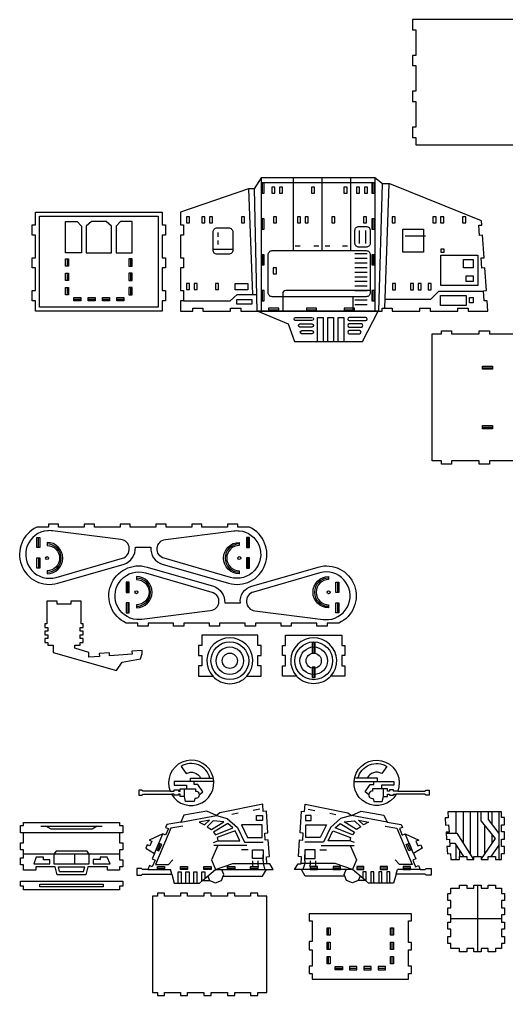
# Model space of a CAD drawing. Header units: inches. Extents: x 70 to 1122, y -10 to 958.
# Drawn here: x 70 to 546, y 5 to 958 of the extents above; entities that cross this region are included whole.
import ezdxf

# ---------------------------------------------------------------- set-up
doc = ezdxf.new("R2010")
doc.units = ezdxf.units.IN
doc.header["$MEASUREMENT"] = 0
for name, color, linetype in [('corte', 1, 'Continuous'), ('corte interno', 6, 'Continuous'), ('detalhes', 2, 'Continuous'), ('engates', 5, 'Continuous'), ('furos', 3, 'Continuous')]:
    doc.layers.add(name, color=color, linetype=linetype)

msp = doc.modelspace()

# ---------------------------------------------------------------- linework, layer by layer
at = {"layer": 'corte'}
for points in [[(581.05, 957.73), (454.05, 957.73), (454.05, 947.73), (457.05, 947.73), (457.05, 922.73), (454.05, 922.73), (454.05, 912.73), (457.05, 912.73), (457.05, 887.73), (454.05, 887.73), (454.05, 877.73), (457.05, 877.73), (457.05, 852.73), (454.05, 852.73), (454.05, 842.73), (457.05, 842.73), (457.05, 835.51), (581.05, 835.51)], [(209.45, 672.97), (85.45, 672.97), (85.45, 683.27), (82.45, 683.27), (82.45, 693.27), (85.45, 693.27), (85.45, 715.27), (82.45, 715.27), (82.45, 725.27), (85.45, 725.27), (85.45, 747.27), (82.45, 747.27), (82.45, 757.27), (85.45, 757.27), (85.45, 769.66), (209.45, 769.66), (209.45, 757.27), (212.45, 757.27), (212.45, 747.27), (209.45, 747.27), (209.45, 725.27), (212.45, 725.27), (212.45, 715.27), (209.45, 715.27), (209.45, 693.27), (212.45, 693.27), (212.45, 683.27), (209.45, 683.27), (209.45, 672.97)], [(556.11, 526.85), (529.11, 526.85), (529.11, 523.85), (519.11, 523.85), (519.11, 526.85), (492.11, 526.85), (492.11, 523.85), (482.11, 523.85), (482.11, 526.85), (473.03, 526.85), (473.03, 650.85), (482.11, 650.85), (482.11, 653.85), (492.11, 653.85), (492.11, 650.85), (519.11, 650.85), (519.11, 653.85), (529.11, 653.85), (529.11, 650.85), (556.11, 650.85)], [(97.67, 364.24), (97.67, 360.64), (94.67, 360.64), (94.67, 357.04), (97.67, 357.04), (97.67, 353.44), (94.67, 353.44), (94.67, 349.84), (97.67, 349.84), (97.67, 346.92), (102.89, 346.92), (102.89, 339.86), (164.6, 322.51), (170.28, 330.65), (188.08, 333.72), (189.93, 339.02), (189.72, 342.02), (179.74, 341.31), (179.95, 338.32), (158.01, 336.76), (157.8, 339.75), (147.82, 339.04), (148.03, 336.05), (137.69, 335.32), (137.69, 339.8), (124.04, 344.13), (124.04, 346.92), (129.26, 346.92), (129.26, 349.84), (132.26, 349.84), (132.26, 353.44), (129.26, 353.44), (129.26, 357.04), (132.26, 357.04), (132.26, 360.64), (129.26, 360.64), (129.26, 364.24), (132.26, 364.24), (132.26, 367.84), (130.26, 367.84), (130.26, 390.09), (120.26, 390.09), (120.26, 387.09), (106.67, 387.09), (106.67, 390.09), (96.67, 390.09), (96.67, 367.84), (94.67, 367.84), (94.67, 364.24), (97.67, 364.24)], [(215.39, 168.06), (212.66, 161.61), (209.9, 162.78), (196.57, 156.84), (199.33, 155.67), (197.39, 151.07), (194.69, 152.21), (193.34, 148.88), (201.8, 143.6), (199.63, 138.46), (202.39, 137.29), (199.67, 130.84), (196.9, 132.01), (195.24, 128.08), (190.24, 128.08), (189.24, 129.08), (184.61, 129.08), (184.61, 122.58), (189.24, 122.58), (190.24, 123.58), (218.65, 123.58), (221.15, 114.86), (245.73, 114.86), (248.78, 117.41), (255.71, 117.41), (261.49, 115.07), (267.24, 117.5), (268.89, 121.58), (307.52, 121.58), (311.27, 128.08), (317.95, 128.08), (314.55, 133.8), (311.47, 133.6), (311.14, 140.59), (314.14, 140.78), (312.96, 156.92), (309.97, 156.72), (309.52, 163.71), (312.51, 163.9), (311.15, 184.99), (308.15, 184.79), (307.7, 191.78), (265.78, 183.52), (262.41, 180.7), (252.88, 185.22), (230.65, 181.24), (227.49, 174.44), (213.79, 171.99), (212.62, 169.23), (215.39, 168.06)], [(441.26, 168.06), (443.98, 161.61), (446.74, 162.78), (460.08, 156.84), (457.31, 155.67), (459.26, 151.07), (461.96, 152.21), (463.31, 148.88), (454.85, 143.6), (457.02, 138.46), (454.25, 137.29), (456.98, 130.84), (459.74, 132.01), (461.4, 128.08), (466.4, 128.08), (467.4, 129.08), (472.03, 129.08), (472.03, 122.58), (467.4, 122.58), (466.4, 123.58), (438, 123.58), (435.5, 114.86), (410.91, 114.86), (407.87, 117.41), (400.93, 117.41), (395.15, 115.07), (389.4, 117.5), (387.75, 121.58), (349.13, 121.58), (345.37, 128.08), (338.69, 128.08), (342.09, 133.8), (345.18, 133.6), (345.5, 140.59), (342.51, 140.78), (343.68, 156.92), (346.67, 156.72), (347.13, 163.71), (344.13, 163.9), (345.5, 184.99), (348.49, 184.79), (348.95, 191.78), (390.87, 183.52), (394.23, 180.7), (403.76, 185.22), (426, 181.24), (429.15, 174.44), (442.85, 171.99), (444.02, 169.23), (441.26, 168.06)], [(73.83, 111.79), (70.83, 111.79), (70.83, 116.79), (170.83, 116.79), (170.83, 111.79), (167.83, 111.79), (167.83, 108.2), (73.83, 108.2), (73.83, 111.79)]]:
    msp.add_lwpolyline(points, dxfattribs=at)
for points in [[(424.2, 672.97), (424.2, 675.97), (434.2, 675.97), (434.2, 672.97), (461.2, 672.97), (461.2, 675.97), (471.2, 675.97), (471.2, 672.97), (498.2, 672.97), (498.2, 675.97), (508.2, 675.97), (508.2, 672.97), (527.57, 672.97), (526.84, 683.32), (523.84, 683.1), (523.13, 693.08), (526.13, 693.29), (524.57, 715.24), (521.58, 715.02), (520.87, 725), (523.86, 725.21), (522.3, 747.16), (519.31, 746.94), (518.6, 756.92), (521.6, 757.13), (521.29, 761.4), (431.83, 797.36), (424.54, 797.36), (417.1, 803.19), (305.91, 803.19), (299.09, 792.5), (293.74, 792.5), (227.13, 769.66), (227.13, 757.27), (230.13, 757.27), (230.13, 747.27), (227.13, 747.27), (227.13, 725.27), (230.13, 725.27), (230.13, 715.27), (227.13, 715.27), (227.13, 693.27), (230.13, 693.27), (230.13, 683.27), (227.13, 683.27), (227.13, 672.97), (239.2, 672.97), (239.2, 675.97), (249.2, 675.97), (249.2, 672.97), (276.2, 672.97), (276.2, 675.97), (286.2, 675.97), (286.2, 672.97), (302.88, 672.97), (332.52, 660.56), (338.59, 643.34), (405.21, 643.34), (420.32, 672.97)], [(488.74, 178.65), (485.74, 178.45), (486.19, 171.47), (489.19, 171.66), (489.64, 164.68), (486.65, 164.48), (487.1, 157.5), (490.09, 157.69), (490.55, 150.7), (487.55, 150.51), (488, 143.53), (491, 143.72), (491.37, 137.91), (499.89, 137.91), (499.89, 140.91), (506.89, 140.91), (506.89, 137.91), (513.89, 137.91), (513.89, 140.91), (520.89, 140.91), (520.89, 137.91), (527.89, 137.91), (527.89, 140.91), (534.89, 140.91), (534.89, 137.91), (540.77, 137.91), (540.77, 143.73), (543.77, 143.73), (543.77, 150.73), (540.77, 150.73), (540.77, 157.73), (543.77, 157.73), (543.77, 164.73), (540.77, 164.73), (540.77, 171.73), (543.77, 171.73), (543.77, 178.73), (540.77, 178.73), (540.77, 184.55), (488.35, 184.55)], [(134.81, 123.07), (106.85, 123.07), (104.85, 130.57), (85.85, 130.57), (85.85, 127.57), (73.83, 127.57), (73.83, 132.57), (70.83, 132.57), (70.83, 139.57), (73.83, 139.57), (73.83, 147.27), (70.83, 147.27), (70.83, 154.27), (73.83, 154.27), (73.83, 163.97), (70.83, 163.97), (70.83, 170.97), (73.83, 170.97), (73.83, 173.97), (167.83, 173.97), (167.83, 170.97), (170.83, 170.97), (170.83, 163.97), (167.83, 163.97), (167.83, 154.27), (170.83, 154.27), (170.83, 147.27), (167.83, 147.27), (167.83, 137.57), (170.83, 137.57), (170.83, 130.57), (167.83, 130.57), (167.83, 127.57), (155.81, 127.57), (155.81, 130.57), (136.81, 130.57)], [(199.77, 8.17), (204.77, 8.17), (204.77, 5.17), (211.77, 5.17), (211.77, 8.17), (227.22, 8.17), (227.22, 5.17), (234.22, 5.17), (234.22, 8.17), (250.22, 8.17), (250.22, 5.17), (257.22, 5.17), (257.22, 8.17), (257.22, 8.17), (273.22, 8.17), (273.22, 5.17), (280.22, 5.17), (280.22, 8.17), (295.67, 8.17), (295.67, 5.17), (302.67, 5.17), (302.67, 8.17), (311.63, 8.17), (311.63, 102.17), (302.67, 102.17), (302.67, 105.17), (295.67, 105.17), (295.67, 102.17), (280.22, 102.17), (280.22, 105.17), (273.22, 105.17), (273.22, 102.17), (257.22, 102.17), (257.22, 105.17), (250.22, 105.17), (250.22, 102.17), (234.22, 102.17), (234.22, 105.17), (227.22, 105.17), (227.22, 102.17), (211.77, 102.17), (211.77, 105.17), (204.77, 105.17), (204.77, 102.17), (199.77, 102.17)], [(543.77, 62.86), (543.77, 55.86), (540.77, 55.86), (540.77, 50.86), (534.89, 50.86), (534.89, 47.86), (527.89, 47.86), (527.89, 50.86), (520.89, 50.86), (520.89, 47.86), (513.89, 47.86), (513.89, 50.86), (506.89, 50.86), (506.89, 47.86), (499.89, 47.86), (499.89, 50.86), (491.37, 50.86), (491.37, 55.86), (488.37, 55.86), (488.37, 62.86), (491.37, 62.86), (491.37, 69.86), (488.37, 69.86), (488.37, 76.86), (491.37, 76.86), (491.37, 83.86), (488.37, 83.86), (488.37, 90.86), (491.37, 90.86), (491.37, 97.86), (488.37, 97.86), (488.37, 104.86), (491.37, 104.86), (491.37, 109.86), (499.89, 109.86), (499.89, 112.86), (506.89, 112.86), (506.89, 109.86), (513.89, 109.86), (513.89, 112.86), (520.89, 112.86), (520.89, 109.86), (527.89, 109.86), (527.89, 112.86), (534.89, 112.86), (534.89, 109.86), (540.77, 109.86), (540.77, 104.86), (543.77, 104.86), (543.77, 97.86), (540.77, 97.86), (540.77, 90.86), (543.77, 90.86), (543.77, 83.86), (540.77, 83.86), (540.77, 76.86), (543.77, 76.86), (543.77, 69.86), (540.77, 69.86), (540.77, 62.86)], [(352.91, 77.93), (355.91, 77.93), (355.91, 57.81), (352.91, 57.81), (352.91, 49.81), (355.91, 49.81), (355.91, 33.64), (352.91, 33.64), (352.91, 26.64), (355.91, 26.64), (355.91, 21.11), (449.91, 21.11), (449.91, 26.64), (452.91, 26.64), (452.91, 33.64), (449.91, 33.64), (449.91, 49.81), (452.91, 49.81), (452.91, 56.81), (449.91, 56.81), (449.91, 77.93), (452.91, 77.93), (452.91, 84.93), (352.91, 84.93)]]:
    msp.add_lwpolyline(points, close=True, dxfattribs=at)
for points in [[(183.19, 442.57), (198.44, 442.57, 0.363982), (209.51, 426.13), (274.31, 407.49, 0.925628), (294.71, 462.13), (283.21, 462.13), (283.21, 465.13), (273.21, 465.13), (273.21, 462.13), (248.21, 462.13), (248.21, 465.13), (238.21, 465.13), (238.21, 462.13), (213.21, 462.13), (213.21, 465.13), (203.21, 465.13), (203.21, 462.13), (178.21, 462.13), (178.21, 465.13), (168.21, 465.13), (168.21, 462.13), (143.21, 462.13), (143.21, 465.13), (133.21, 465.13), (133.21, 462.13), (108.21, 462.13), (108.21, 465.13), (98.21, 465.13), (98.21, 462.13), (86.91, 462.13, 0.925628), (107.31, 407.49), (172.11, 426.13, 0.329306)], [(270.49, 388.28), (285.75, 388.28, -0.363982), (296.82, 404.72), (361.62, 423.35, -0.925628), (382.01, 368.71), (370.52, 368.71), (370.52, 365.71), (360.52, 365.71), (360.52, 368.71), (335.52, 368.71), (335.52, 365.71), (325.52, 365.71), (325.52, 368.71), (300.52, 368.71), (300.52, 365.71), (290.52, 365.71), (290.52, 368.71), (265.52, 368.71), (265.52, 365.71), (255.52, 365.71), (255.52, 368.71), (230.52, 368.71), (230.52, 365.71), (220.52, 365.71), (220.52, 368.71), (195.52, 368.71), (195.52, 365.71), (185.52, 365.71), (185.52, 368.71), (174.22, 368.71, -0.925628), (194.62, 423.35), (259.42, 404.72, -0.329306)], [(244.97, 316.89), (258.77, 316.89, 0.445958), (292.17, 316.89), (305.97, 316.89), (305.97, 326.89), (302.97, 326.89), (302.97, 336.89), (305.97, 336.89), (305.97, 346.89), (302.97, 346.89), (302.97, 356.73), (247.97, 356.73), (247.97, 346.89), (244.97, 346.89), (244.97, 336.89), (247.97, 336.89), (247.97, 326.89), (244.97, 326.89)], [(326.9, 326.85), (329.9, 326.85), (329.9, 336.85), (326.9, 336.85), (326.9, 346.85), (329.9, 346.85), (329.9, 356.7), (384.9, 356.7), (384.9, 346.85), (387.9, 346.85), (387.9, 336.85), (384.9, 336.85), (384.9, 326.85), (387.9, 326.85), (387.9, 316.85), (374.1, 316.85, -0.445958), (340.7, 316.85), (326.9, 316.85)], [(186.48, 200.7), (189.3, 200.7), (190.93, 201.7), (218.53, 201.7, 26.588888), (217.1, 204.7), (190.93, 204.7), (189.3, 205.7), (186.48, 205.7)], [(470.16, 200.7), (467.34, 200.7), (465.71, 201.7), (438.11, 201.7, -26.588888), (439.54, 204.7), (465.71, 204.7), (467.34, 205.7), (470.16, 205.7)]]:
    msp.add_lwpolyline(points, format="xyb", close=True, dxfattribs=at)
at = {"layer": 'corte interno'}
for p, q in [((307.41, 788.19), (307.41, 798.19)), ((415.6, 788.19), (415.6, 798.19)), ((307.41, 753.19), (307.41, 763.19)), ((415.6, 753.19), (415.6, 763.19)), ((116.45, 724.09), (116.45, 717.09)), ((178.45, 724.09), (178.45, 717.09)), ((307.41, 728.19), (307.41, 718.19)), ((415.6, 728.19), (415.6, 718.19)), ((116.45, 710.09), (116.45, 703.09)), ((178.45, 710.09), (178.45, 703.09)), ((116.45, 696.09), (116.45, 689.09)), ((178.45, 696.09), (178.45, 689.09)), ((307.41, 683.19), (307.41, 693.19)), ((415.6, 683.19), (415.6, 693.19)), ((122.95, 684.77), (129.95, 684.77)), ((136.95, 684.77), (143.95, 684.77)), ((150.95, 684.77), (157.95, 684.77)), ((164.95, 684.77), (171.95, 684.77)), ((313.2, 674.47), (323.2, 674.47)), ((350.2, 674.47), (360.2, 674.47)), ((387.2, 674.47), (397.2, 674.47)), ((522.21, 617.85), (532.21, 617.85)), ((522.21, 559.85), (532.21, 559.85)), ((88.41, 442.28), (88.41, 452.28)), ((293.21, 442.28), (293.21, 452.28)), ((88.41, 432.28), (88.41, 422.28)), ((293.21, 422.28), (293.21, 432.28)), ((175.72, 398.56), (175.72, 408.56)), ((380.51, 408.56), (380.51, 398.56)), ((175.72, 388.56), (175.72, 378.56)), ((380.51, 388.56), (380.51, 378.56)), ((357.4, 349.27), (357.4, 339.27)), ((357.4, 325.68), (357.4, 315.68)), ((207.51, 153.26), (204.78, 146.81)), ((449.14, 153.26), (451.86, 146.81)), ((204.77, 129.58), (211.77, 129.58)), ((227.22, 129.58), (234.22, 129.58)), ((250.22, 129.58), (257.22, 129.58)), ((273.22, 129.58), (280.22, 129.58)), ((295.67, 129.58), (302.67, 129.58)), ((360.98, 129.58), (353.98, 129.58)), ((383.43, 129.58), (376.43, 129.58)), ((406.43, 129.58), (399.43, 129.58)), ((429.43, 129.58), (422.43, 129.58)), ((451.88, 129.58), (444.88, 129.58)), ((371.91, 64.12), (371.91, 71.12)), ((433.91, 64.12), (433.91, 71.12)), ((371.91, 50.12), (371.91, 57.12)), ((433.91, 50.12), (433.91, 57.12)), ((371.91, 36.12), (371.91, 43.12)), ((433.91, 36.12), (433.91, 43.12)), ((378.41, 31.8), (385.41, 31.8)), ((392.41, 31.8), (399.41, 31.8)), ((406.41, 31.8), (413.41, 31.8)), ((420.4, 31.8), (427.41, 31.8))]:
    msp.add_line(p, q, dxfattribs=at)
for centre, start, end in [((96.91, 432.06), 270, 90), ((284.7, 432.06), 90, 270), ((184.22, 398.78), 270, 90), ((372.01, 398.78), 90, 270)]:
    msp.add_arc(centre, 13.79, start, end, dxfattribs=at)
at = {"layer": 'detalhes'}
for p, q in [((305.91, 803.19), (305.91, 672.97)), ((337.44, 803.19), (337.44, 732.2)), ((365.44, 803.19), (365.44, 732.2)), ((393.44, 803.19), (393.44, 732.2)), ((417.1, 803.19), (417.1, 672.97)), ((293.74, 792.5), (297.52, 689.49)), ((299.09, 792.5), (301.91, 672.97)), ((417.1, 798.19), (305.91, 798.19)), ((421.1, 672.97), (424.54, 797.36)), ((426.93, 675.97), (431.04, 797.36)), ((264.13, 745.78), (264.13, 749.78)), ((402.22, 739.2), (402.22, 751.78)), ((408.1, 751.78), (408.1, 739.2)), ((446.87, 746.76), (466.65, 746.76)), ((259.14, 733.5), (278.41, 733.5)), ((264.13, 738), (264.13, 742)), ((397.5, 729.2), (409.5, 729.2)), ((397.5, 724.7), (409.5, 724.7)), ((397.5, 720.2), (409.5, 720.2)), ((397.5, 715.7), (409.5, 715.7)), ((397.5, 711.2), (409.5, 711.2)), ((397.5, 706.7), (409.5, 706.7)), ((397.5, 702.2), (409.5, 702.2)), ((397.5, 697.7), (409.5, 697.7)), ((275.91, 683.27), (282.75, 689.49)), ((282.75, 689.49), (301.52, 689.49)), ((395.5, 687.2), (395.5, 672.97)), ((397.5, 693.2), (409.5, 693.2)), ((471.82, 684.65), (479.59, 692.55)), ((479.59, 692.55), (523.17, 692.55)), ((230.13, 683.27), (275.91, 683.27)), ((397.5, 684.2), (409.5, 684.2)), ((397.5, 679.7), (409.5, 679.7)), ((427.22, 684.65), (471.82, 684.65)), ((302.88, 672.97), (420.32, 672.97)), ((420.32, 672.97), (302.88, 672.97)), ((231.07, 199.37), (231.07, 206.84)), ((425.58, 199.37), (425.58, 206.84)), ((283.63, 182.96), (277.56, 181.76)), ((304.7, 187.11), (298.19, 185.83)), ((351.94, 187.11), (358.45, 185.83)), ((373.02, 182.96), (379.09, 181.76)), ((496.39, 184.55), (496.39, 163.54)), ((503.39, 184.55), (503.39, 153.76)), ((510.39, 184.55), (510.39, 142.98)), ((517.39, 184.55), (517.39, 140.91)), ((520.92, 175.38), (520.92, 184.55)), ((527.89, 184.55), (527.89, 176.85)), ((527.89, 184.55), (527.89, 176.85)), ((531.39, 184.55), (531.39, 172.16)), ((538.11, 184.55), (538.11, 137.91)), ((520.92, 175.38), (534.54, 158.26)), ((527.89, 176.85), (538.11, 163.14)), ((167.83, 163.97), (73.83, 163.97)), ((90.83, 170.47), (150.83, 170.47)), ((201.8, 143.6), (209.9, 162.78)), ((454.85, 143.6), (446.74, 162.78)), ((486.71, 163.54), (497.07, 163.54)), ((497.07, 163.54), (513.67, 137.91)), ((524.39, 171.02), (524.39, 143.57)), ((531.39, 162.22), (531.39, 153.69)), ((259.54, 154.45), (263.86, 156.18)), ((397.11, 154.45), (392.79, 156.18)), ((490.35, 153.76), (495.19, 153.76)), ((495.19, 153.76), (503.6, 140.91)), ((534.54, 158.26), (520.89, 138.51)), ((167.83, 143.15), (73.83, 143.15)), ((124.15, 133.57), (124.15, 143.15)), ((263.7, 151.69), (259.83, 151.48)), ((293.28, 147.44), (286.72, 147.44)), ((363.37, 147.44), (369.93, 147.44)), ((392.95, 151.69), (396.81, 151.48)), ((496.39, 151.92), (496.39, 137.91)), ((499.89, 146.57), (499.89, 140.91)), ((538.11, 151.77), (530.6, 140.91)), ((307.95, 136.46), (307.95, 142.34)), ((348.69, 136.46), (348.69, 142.34)), ((109.16, 126.07), (107.96, 130.57)), ((107.96, 130.57), (133.71, 130.57)), ((109.16, 126.07), (132.51, 126.07)), ((132.51, 126.07), (133.71, 130.57)), ((195.24, 128.08), (217.36, 128.08)), ((218.65, 123.58), (217.36, 128.08)), ((261.49, 128.08), (311.27, 128.08)), ((395.15, 128.08), (345.37, 128.08)), ((438, 123.58), (439.29, 128.08)), ((461.4, 128.08), (439.29, 128.08))]:
    msp.add_line(p, q, dxfattribs=at)
for points in [[(319.57, 788.12), (319.57, 794.12), (316.57, 794.12), (316.57, 788.12)], [(327.07, 788.12), (327.07, 794.12), (324.07, 794.12), (324.07, 788.12)], [(358.12, 788.12), (358.12, 794.12), (355.12, 794.12), (355.12, 788.12)], [(389.97, 788.12), (389.97, 794.12), (386.97, 794.12), (386.97, 788.12)], [(402.07, 788.12), (402.07, 794.12), (399.07, 794.12), (399.07, 788.12)], [(410.07, 788.12), (410.07, 794.12), (407.07, 794.12), (407.07, 788.12)], [(89.45, 765.66), (205.45, 765.66), (205.45, 676.97), (89.45, 676.97)], [(236.2, 759.28), (236.2, 765.28), (233.2, 765.28), (233.2, 759.28)], [(251.02, 759.28), (251.02, 765.28), (248.02, 765.28), (248.02, 759.28)], [(258.52, 759.28), (258.52, 765.28), (255.52, 765.28), (255.52, 759.28)], [(289.94, 759.28), (289.94, 765.28), (286.94, 765.28), (286.94, 759.28)], [(321.12, 759.28), (321.12, 765.28), (318.12, 765.28), (318.12, 759.28)], [(344.48, 759.28), (344.48, 765.28), (341.48, 765.28), (341.48, 759.28)], [(351.98, 759.28), (351.98, 765.28), (348.98, 765.28), (348.98, 759.28)], [(377.95, 759.28), (377.95, 765.28), (374.95, 765.28), (374.95, 759.28)], [(408.97, 759.28), (408.97, 765.28), (405.97, 765.28), (405.97, 759.28)], [(437.08, 759.28), (437.08, 765.28), (434.08, 765.28), (434.08, 759.28)], [(476.92, 759.28), (476.92, 765.28), (473.92, 765.28), (473.92, 759.28)], [(484.42, 759.28), (484.42, 765.28), (481.42, 765.28), (481.42, 759.28)], [(505.89, 759.28), (505.89, 765.28), (502.89, 765.28), (502.89, 759.28)], [(114.95, 760.66), (126.16, 760.66), (130.42, 756.08), (130.42, 729.91), (114.95, 729.91)], [(154.66, 760.66), (140.25, 760.66), (135.09, 756.16), (135.09, 729.91), (159.82, 729.91), (159.82, 756.16)], [(168.75, 760.66), (164.49, 756.08), (164.49, 729.91), (179.95, 729.91), (179.95, 760.66)], [(444.41, 752.95), (464.65, 752.95), (464.65, 730.79), (444.41, 730.79)], [(481.76, 730.66), (484.76, 730.66), (484.76, 733.66), (481.76, 733.66)], [(481.76, 727.66), (517.9, 727.66), (517.9, 698.03), (481.76, 698.03)], [(320.91, 709.4), (320.91, 715.4), (317.91, 715.4), (317.91, 709.4)], [(503.58, 723.51), (513.15, 723.51), (513.15, 715.47), (503.58, 715.47)], [(506.51, 707.62), (513.15, 707.62), (513.15, 702.04), (506.51, 702.04)], [(236.2, 694.08), (236.2, 700.08), (233.2, 700.08), (233.2, 694.08)], [(243.7, 694.08), (243.7, 700.08), (240.7, 700.08), (240.7, 694.08)], [(264.4, 694.08), (264.4, 700.08), (261.4, 700.08), (261.4, 694.08)], [(280.75, 700.02), (293.03, 700.02), (293.03, 693.99), (280.75, 693.99)], [(437.25, 694.02), (437.25, 700.02), (434.25, 700.02), (434.25, 694.02)], [(454.86, 694.02), (454.86, 700.02), (451.86, 700.02), (451.86, 694.02)], [(462.36, 694.02), (462.36, 700.02), (459.36, 700.02), (459.36, 694.02)], [(472.21, 694.02), (472.21, 700.02), (469.21, 700.02), (469.21, 694.02)], [(481.35, 688.38), (506.29, 688.38), (506.29, 678.58), (481.35, 678.58)], [(509.54, 686.41), (513.18, 686.41), (513.18, 681.22), (509.54, 681.22)], [(282.33, 684.44), (296.83, 684.44), (296.83, 679.94), (282.33, 679.94)], [(250.7, 171.77), (255.62, 176.23), (245.58, 174.33)], [(253.33, 169.85), (257.57, 167.14), (269.63, 174.5), (259.34, 175.47)], [(259.5, 164.67), (261.46, 162.02), (278.32, 168.76), (273.46, 172.91)], [(286.7, 171.86), (292.85, 159.32), (307.05, 159.32), (307.05, 171.86)], [(301.67, 180.9), (307.38, 180.9), (307.38, 175.96), (301.67, 175.96)], [(354.98, 180.9), (349.27, 180.9), (349.27, 175.96), (354.98, 175.96)], [(369.94, 171.86), (363.8, 159.32), (349.6, 159.32), (349.6, 171.86)], [(397.15, 164.67), (395.19, 162.02), (378.33, 168.76), (383.18, 172.91)], [(403.31, 169.85), (399.07, 167.14), (387.01, 174.5), (397.3, 175.47)], [(405.94, 171.77), (401.02, 176.23), (411.06, 174.33)], [(263.86, 156.18), (285.15, 156.18), (280.58, 165.92), (263.2, 159.42)], [(392.79, 156.18), (371.49, 156.18), (376.07, 165.92), (393.45, 159.42)], [(138.03, 143.15), (136.03, 146.15), (105.64, 146.15), (103.64, 143.15), (103.64, 133.57), (138.03, 133.57)], [(297.72, 147.44), (307.95, 147.44), (307.95, 138.96), (297.72, 138.96)], [(358.93, 147.44), (348.69, 147.44), (348.69, 138.96), (358.93, 138.96)], [(93.41, 140.15), (86.4, 140.15), (84.07, 133.57), (99.64, 133.57), (99.64, 137.64), (93.41, 137.64)], [(155.78, 140.15), (148.76, 140.15), (148.76, 137.74), (142.03, 137.74), (142.03, 133.57), (158.5, 133.57)], [(89.83, 111.2), (89.83, 113.79), (151.83, 113.79), (151.83, 111.2)]]:
    msp.add_lwpolyline(points, close=True, dxfattribs=at)
for points in [[(263.13, 754.39), (274.41, 754.39, -0.414214), (278.41, 750.39), (278.41, 732.62, -0.414214), (274.41, 728.62), (263.13, 728.62, -0.414214), (259.13, 732.62), (259.13, 750.39, -0.414214)], [(401.72, 755.78), (408.6, 755.78, -0.414214), (412.6, 751.78), (412.6, 739.14, -0.443852), (408.6, 735.7), (401.72, 735.7, -0.443852), (397.72, 739.14), (397.72, 751.78, -0.414214)], [(316.91, 732.2), (408.6, 732.2, -0.414214), (412.6, 728.2), (412.6, 691.2, -0.414214), (408.6, 687.2), (316.91, 687.2, -0.414214), (312.91, 691.2), (312.91, 728.2, -0.414214)], [(339.7, 666.87), (355.7, 666.87, -1), (355.7, 663.87), (339.7, 663.87, -1)], [(408.18, 666.87), (392.18, 666.87, 1), (392.18, 663.87), (408.18, 663.87, 1)], [(343.93, 660.56), (355.7, 660.56, -1), (355.7, 657.56), (343.93, 657.56, -1)], [(403.96, 660.56), (392.18, 660.56, 1), (392.18, 657.56), (403.96, 657.56, 1)], [(345.76, 651.06, -1), (345.76, 654.06), (355.7, 654.06, -1), (355.7, 651.06)], [(402.12, 651.06, 1), (402.12, 654.06), (392.18, 654.06, 1), (392.18, 651.06)], [(105.66, 413.26), (170.46, 431.89, 0.815673), (169.03, 450.28), (102.17, 458.66, 0.053847), (97.18, 458.76, 1.100694), (105.66, 413.26)], [(275.97, 413.26), (211.17, 431.89, -0.815673), (212.6, 450.28), (279.46, 458.66, -0.053847), (284.45, 458.76, -1.100694), (275.97, 413.26)], [(192.96, 417.59), (257.77, 398.95, -0.815673), (256.33, 380.56), (189.48, 372.18, -0.053847), (184.48, 372.09, -1.100694), (192.96, 417.59)], [(363.28, 417.59), (298.47, 398.95, 0.815673), (299.91, 380.56), (366.76, 372.18, 0.053847), (371.76, 372.09, 1.100694), (363.28, 417.59)]]:
    msp.add_lwpolyline(points, format="xyb", close=True, dxfattribs=at)
for points in [[(339.35, 736.7), (344.17, 736.7)], [(357.62, 736.7), (362.44, 736.7)], [(368.44, 736.7), (373.26, 736.7)], [(385.62, 736.7), (390.44, 736.7)], [(361.2, 643.34), (361.2, 666.87), (366.68, 666.87), (366.68, 643.34)], [(371.2, 643.34), (371.2, 666.87), (376.68, 666.87), (376.68, 643.34)], [(381.2, 643.34), (381.2, 666.87), (386.68, 666.87), (386.68, 643.34)], [(259.83, 214.1), (221.11, 214.1), (221.11, 210.6), (233.11, 210.6), (233.11, 206.84)], [(236.98, 214.1), (236.98, 217.41), (258.19, 217.41), (259.27, 217.69)], [(245.52, 201.05), (249.05, 203.92), (244.18, 211.08), (240.58, 211.08), (240.58, 214.1)], [(396.81, 214.1), (435.53, 214.1), (435.53, 210.6), (423.53, 210.6), (423.53, 206.84)], [(419.67, 214.1), (419.67, 217.41), (398.45, 217.41), (397.37, 217.69)], [(411.13, 201.05), (407.6, 203.92), (412.46, 211.08), (416.07, 211.08), (416.07, 214.1)], [(227.49, 174.44), (262.41, 180.7), (262.41, 180.7), (272.91, 177.91), (282.86, 169.28), (289.72, 154.69), (308.06, 154.69)], [(429.15, 174.44), (394.23, 180.7), (394.23, 180.7), (383.73, 177.91), (373.79, 169.28), (366.92, 154.69), (348.59, 154.69)], [(145.83, 170.47), (140.83, 167.49), (100.83, 167.49), (95.83, 170.47)], [(229.42, 170.47), (217.98, 168.42), (202.96, 132.85), (215.47, 132.85), (219.72, 137.47)], [(427.22, 170.47), (438.66, 168.42), (453.69, 132.85), (441.18, 132.85), (436.92, 137.47)], [(292.04, 151.69), (263.7, 151.69), (257.56, 137.51), (261.49, 128.08)], [(364.61, 151.69), (392.95, 151.69), (399.09, 137.51), (395.15, 128.08)], [(248.78, 117.41), (261.49, 128.08), (278.38, 133.97), (311.44, 133.97)], [(297.45, 136.46), (297.45, 132.4), (297.86, 131.08)], [(302.7, 136.46), (302.7, 132.92), (303.27, 131.08)], [(307.95, 136.46), (307.95, 133.97), (309.76, 128.08)], [(407.87, 117.41), (395.15, 128.08), (378.27, 133.97), (345.2, 133.97)], [(348.69, 136.46), (348.69, 133.97), (346.88, 128.08)], [(353.94, 136.46), (353.94, 132.92), (353.38, 131.08)], [(359.19, 136.46), (359.19, 132.4), (358.79, 131.08)], [(224.84, 114.86), (224.84, 125.87), (227.83, 125.87), (227.83, 114.86)], [(232.59, 114.86), (232.59, 125.87), (235.59, 125.87), (235.59, 114.86)], [(240.35, 114.86), (240.35, 125.87), (243.34, 125.87), (243.34, 114.86)], [(248.1, 116.85), (248.1, 125.87), (251.1, 125.87), (251.1, 119.36)], [(268.89, 121.58), (269.58, 123.29), (267.55, 128.08)], [(387.75, 121.58), (387.06, 123.29), (389.09, 128.08)], [(408.54, 116.85), (408.54, 125.87), (405.55, 125.87), (405.55, 119.36)], [(416.3, 114.86), (416.3, 125.87), (413.3, 125.87), (413.3, 114.86)], [(424.05, 114.86), (424.05, 125.87), (421.06, 125.87), (421.06, 114.86)], [(431.81, 114.86), (431.81, 125.87), (428.81, 125.87), (428.81, 114.86)], [(253.91, 121.67), (255.71, 117.41)], [(402.74, 121.67), (400.93, 117.41)]]:
    msp.add_lwpolyline(points, dxfattribs=at)
for points in [[(412.47, 693.2), (330.17, 693.2, 0.414214), (327.17, 690.2), (327.17, 672.97)], [(256, 217.41, 0.504588), (227.84, 228.75), (232.82, 221.81, -0.420172), (246.96, 217.41)], [(400.65, 217.41, -0.504588), (428.8, 228.75), (423.83, 221.81, 0.420172), (409.69, 217.41)], [(217.1, 204.7), (221.15, 204.7), (221.15, 205.97), (225.15, 205.97), (225.15, 204.7), (227.07, 204.7), (227.07, 206.84), (241.91, 206.84), (241.91, 204.65, -1.096972), (241.25, 197.5), (240.66, 194.38), (232.31, 194.38), (231.07, 199.37), (227.07, 199.37), (227.07, 201.7), (225.15, 201.7), (225.15, 200.8), (221.15, 200.8), (221.15, 201.7), (218.53, 201.7)], [(439.54, 204.7), (435.5, 204.7), (435.5, 205.97), (431.5, 205.97), (431.5, 204.7), (429.58, 204.7), (429.58, 206.84), (414.73, 206.84), (414.73, 204.65, 1.096972), (415.4, 197.5), (415.98, 194.38), (424.33, 194.38), (425.58, 199.37), (429.58, 199.37), (429.58, 201.7), (431.5, 201.7), (431.5, 200.8), (435.5, 200.8), (435.5, 201.7), (438.11, 201.7)]]:
    msp.add_lwpolyline(points, format="xyb", dxfattribs=at)
for centre, radius in [((275.47, 331.89), 18.45), ((275.47, 331.89), 13.45), ((357.4, 331.85), 18.45), ((357.4, 331.85), 13.45), ((275.47, 331.89), 7.45), ((357.4, 331.85), 7.45)]:
    msp.add_circle(centre, radius, dxfattribs=at)
for centre in [(275.47, 331.89), (357.4, 331.85)]:
    msp.add_arc(centre, 22.45, 318.06975, 221.93025, dxfattribs=at)
at = {"layer": 'engates'}
for p, q in [((517.39, 112.86), (517.39, 47.86)), ((491.37, 80.36), (540.77, 80.36))]:
    msp.add_line(p, q, dxfattribs=at)
for points in [[(305.91, 788.19), (308.91, 788.19), (308.91, 798.19), (305.91, 798.19)], [(414.1, 788.19), (417.1, 788.19), (417.1, 798.19), (414.1, 798.19)], [(305.91, 753.19), (308.91, 753.19), (308.91, 763.19), (305.91, 763.19)], [(414.1, 753.19), (417.1, 753.19), (417.1, 763.19), (414.1, 763.19)], [(114.95, 724.09), (117.95, 724.09), (117.95, 717.09), (114.95, 717.09)], [(179.95, 724.09), (176.95, 724.09), (176.95, 717.09), (179.95, 717.09)], [(305.91, 718.19), (308.91, 718.19), (308.91, 728.19), (305.91, 728.19)], [(414.1, 718.19), (417.1, 718.19), (417.1, 728.19), (414.1, 728.19)], [(114.95, 710.09), (117.95, 710.09), (117.95, 703.09), (114.95, 703.09)], [(179.95, 710.09), (176.95, 710.09), (176.95, 703.09), (179.95, 703.09)], [(114.95, 696.09), (117.95, 696.09), (117.95, 689.09), (114.95, 689.09)], [(179.95, 696.09), (176.95, 696.09), (176.95, 689.09), (179.95, 689.09)], [(122.95, 686.27), (129.95, 686.27), (129.95, 683.27), (122.95, 683.27)], [(136.95, 686.27), (143.95, 686.27), (143.95, 683.27), (136.95, 683.27)], [(150.95, 686.27), (157.95, 686.27), (157.95, 683.27), (150.95, 683.27)], [(164.95, 686.27), (171.95, 686.27), (171.95, 683.27), (164.95, 683.27)], [(305.91, 683.19), (308.91, 683.19), (308.91, 693.19), (305.91, 693.19)], [(414.1, 683.19), (417.1, 683.19), (417.1, 693.19), (414.1, 693.19)], [(313.2, 672.97), (323.2, 672.97), (323.2, 675.97), (313.2, 675.97)], [(350.2, 672.97), (360.2, 672.97), (360.2, 675.97), (350.2, 675.97)], [(387.2, 672.97), (397.2, 672.97), (397.2, 675.97), (387.2, 675.97)], [(522.21, 619.35), (532.21, 619.35), (532.21, 616.35), (522.21, 616.35)], [(522.21, 561.35), (532.21, 561.35), (532.21, 558.35), (522.21, 558.35)], [(89.91, 442.28), (86.91, 442.28), (86.91, 452.28), (89.91, 452.28)], [(291.71, 442.28), (294.71, 442.28), (294.71, 452.28), (291.71, 452.28)], [(89.91, 422.28), (86.91, 422.28), (86.91, 432.28), (89.91, 432.28)], [(291.71, 422.28), (294.71, 422.28), (294.71, 432.28), (291.71, 432.28)], [(177.22, 408.56), (174.22, 408.56), (174.22, 398.56), (177.22, 398.56)], [(379.01, 408.56), (382.01, 408.56), (382.01, 398.56), (379.01, 398.56)], [(177.22, 388.56), (174.22, 388.56), (174.22, 378.56), (177.22, 378.56)], [(379.01, 388.56), (382.01, 388.56), (382.01, 378.56), (379.01, 378.56)], [(355.9, 339.27), (358.9, 339.27), (358.9, 349.27), (355.9, 349.27)], [(355.9, 315.68), (358.9, 315.68), (358.9, 325.68), (355.9, 325.68)], [(204.77, 131.08), (211.77, 131.08), (211.77, 128.08), (204.77, 128.08)], [(227.22, 131.08), (234.22, 131.08), (234.22, 128.08), (227.22, 128.08)], [(250.22, 131.08), (257.22, 131.08), (257.22, 128.08), (250.22, 128.08)], [(273.22, 131.08), (280.22, 131.08), (280.22, 128.08), (273.22, 128.08)], [(295.67, 131.08), (302.67, 131.08), (302.67, 128.08), (295.67, 128.08)], [(360.98, 131.08), (353.98, 131.08), (353.98, 128.08), (360.98, 128.08)], [(383.43, 131.08), (376.43, 131.08), (376.43, 128.08), (383.43, 128.08)], [(406.43, 131.08), (399.43, 131.08), (399.43, 128.08), (406.43, 128.08)], [(429.43, 131.08), (422.43, 131.08), (422.43, 128.08), (429.43, 128.08)], [(451.88, 131.08), (444.88, 131.08), (444.88, 128.08), (451.88, 128.08)], [(370.41, 71.12), (373.41, 71.12), (373.41, 64.12), (370.41, 64.12)], [(432.41, 71.12), (435.41, 71.12), (435.41, 64.12), (432.41, 64.12)], [(370.41, 57.12), (373.41, 57.12), (373.41, 50.12), (370.41, 50.12)], [(432.41, 57.12), (435.41, 57.12), (435.41, 50.12), (432.41, 50.12)], [(370.41, 43.12), (373.41, 43.12), (373.41, 36.12), (370.41, 36.12)], [(432.41, 43.12), (435.41, 43.12), (435.41, 36.12), (432.41, 36.12)], [(378.41, 33.3), (385.41, 33.3), (385.41, 30.3), (378.41, 30.3)], [(392.41, 30.3), (399.41, 30.3), (399.41, 33.3), (392.41, 33.3)], [(406.41, 30.3), (413.41, 30.3), (413.41, 33.3), (406.41, 33.3)], [(420.4, 30.3), (427.41, 30.3), (427.41, 33.3), (420.4, 33.3)]]:
    msp.add_lwpolyline(points, close=True, dxfattribs=at)
for points in [[(96.91, 444.35, -1), (96.91, 419.77), (96.91, 416.77, 1), (96.91, 447.35)], [(284.7, 444.35, 1), (284.7, 419.77), (284.7, 416.77, -1), (284.7, 447.35)], [(184.22, 411.07, -1), (184.22, 386.49), (184.22, 383.49, 1), (184.22, 414.07)], [(372.01, 411.07, 1), (372.01, 386.49), (372.01, 383.49, -1), (372.01, 414.07)]]:
    msp.add_lwpolyline(points, format="xyb", close=True, dxfattribs=at)
for points in [[(208.89, 152.68), (206.13, 153.84), (203.4, 147.39), (206.17, 146.23), (208.89, 152.68)], [(447.76, 152.68), (450.52, 153.84), (453.24, 147.39), (450.48, 146.23), (447.76, 152.68)]]:
    msp.add_lwpolyline(points, dxfattribs=at)
at = {"layer": 'furos'}
for centre in [(96.91, 432.06), (284.7, 432.06), (184.22, 398.78), (372.01, 398.78)]:
    msp.add_circle(centre, 1.48, dxfattribs=at)

doc.saveas('drawing.dxf')
